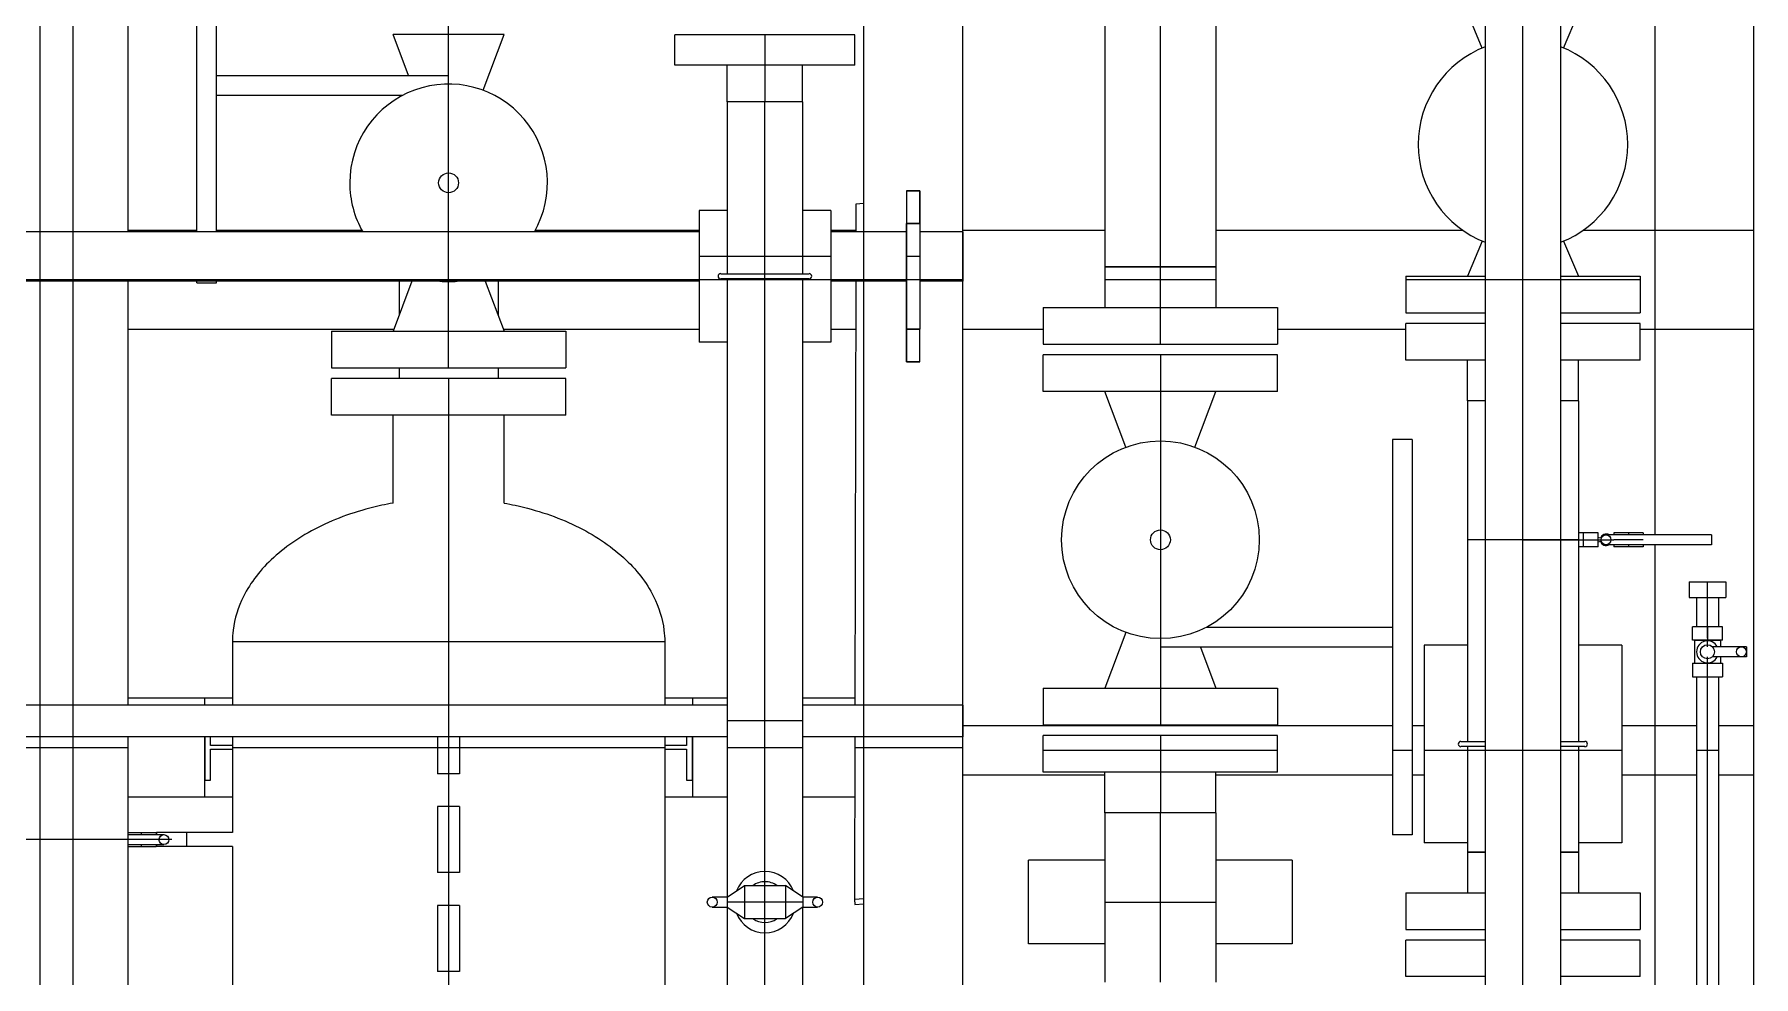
# Model space of a CAD drawing. Header units: inches. Extents: x 517790 to 538444, y 301815 to 302461.
# Drawn here: x 517877.129 to 517879.591, y 302342.841 to 302344.191 of the extents above; entities that cross this region are included whole.
import ezdxf

# ---------------------------------------------------------------- set-up
doc = ezdxf.new("R2010")
doc.units = ezdxf.units.IN
doc.header["$MEASUREMENT"] = 0
doc.layers.add('硅胶总平面底图 工艺装置区', color=253, linetype='Continuous')

msp = doc.modelspace()

# ---------------------------------------------------------------- linework, layer by layer
at = {"layer": '硅胶总平面底图 工艺装置区', "color": 253, "linetype": 'Continuous', "lineweight": -3}
for p, q in [((517879.2068, 302346.0874), (517879.2068, 302342.624)), ((517879.3147, 302346.0874), (517879.3147, 302342.624)), ((517879.2608, 302342.624), (517879.2608, 302346.0756)), ((517878.4584, 302342.624), (517878.4584, 302345.1338)), ((517878.6621, 302345.0654), (517878.6621, 302343.8579)), ((517878.7416, 302343.8579), (517878.7416, 302345.0454)), ((517878.821, 302345.0654), (517878.821, 302343.8579)), ((517878.3168, 302342.7117), (517878.3168, 302345.0245)), ((517879.4496, 302345.0122), (517879.4496, 302343.4739)), ((517879.5912, 302345.0122), (517879.5912, 302342.624)), ((517877.1368, 302344.8931), (517877.1368, 302342.2756)), ((517877.184, 302344.459), (517877.184, 302343.9082)), ((517877.2634, 302343.9082), (517877.2634, 302344.459)), ((517877.3614, 302344.1182), (517877.3614, 302344.4013)), ((517877.3898, 302344.1182), (517877.3898, 302344.4013)), ((517877.7221, 302343.9082), (517877.7221, 302344.2436)), ((517879.2025, 302344.1716), (517879.1813, 302344.222)), ((517879.319, 302344.1716), (517879.3402, 302344.222)), ((517877.7221, 302344.1912), (517877.6426, 302344.1912)), ((517877.6646, 302344.1323), (517877.6426, 302344.1912)), ((517877.8015, 302344.1912), (517877.7221, 302344.1912)), ((517877.7716, 302344.1111), (517877.8015, 302344.1912)), ((517878.1752, 302344.1905), (517878.0463, 302344.1905)), ((517878.0463, 302344.1471), (517878.0463, 302344.1905)), ((517878.1752, 302344.1905), (517878.1752, 302344.0946)), ((517878.304, 302344.1905), (517878.1752, 302344.1905)), ((517878.304, 302344.1471), (517878.304, 302344.1905)), ((517878.1752, 302344.1471), (517878.0463, 302344.1471)), ((517878.1212, 302344.0946), (517878.1212, 302344.1471)), ((517878.304, 302344.1471), (517878.1752, 302344.1471)), ((517878.2291, 302344.0946), (517878.2291, 302344.1471)), ((517877.3614, 302343.9082), (517877.3614, 302344.1182)), ((517877.3898, 302344.1323), (517877.7221, 302344.1323)), ((517877.3898, 302343.9082), (517877.3898, 302344.1182)), ((517877.7221, 302344.12), (517877.7221, 302344.1323)), ((517877.3898, 302344.104), (517877.6566, 302344.104)), ((517878.1752, 302344.0946), (517878.1212, 302344.0946)), ((517878.2291, 302344.0946), (517878.1212, 302344.0946)), ((517878.1212, 302344.0946), (517878.1212, 302343.8482)), ((517878.2291, 302344.0946), (517878.1752, 302344.0946)), ((517878.1752, 302343.8482), (517878.1752, 302344.0946)), ((517878.2291, 302344.0946), (517878.2291, 302343.8482)), ((517878.3781, 302343.9672), (517878.3781, 302343.92)), ((517878.3781, 302343.9672), (517878.3781, 302343.92)), ((517878.397, 302343.9672), (517878.3781, 302343.9672)), ((517878.3781, 302343.9672), (517878.397, 302343.9672)), ((517878.397, 302343.92), (517878.397, 302343.9672)), ((517878.397, 302343.9672), (517878.397, 302343.92)), ((517878.0808, 302343.9389), (517878.0808, 302343.7501)), ((517878.1212, 302343.9389), (517878.0808, 302343.9389)), ((517878.2696, 302343.9389), (517878.2291, 302343.9389)), ((517878.2696, 302343.9389), (517878.2696, 302343.7501)), ((517878.3168, 302343.9487), (517878.3054, 302343.948)), ((517878.3054, 302343.948), (517878.3054, 302343.9082)), ((517878.3781, 302343.92), (517878.397, 302343.92)), ((517878.397, 302343.92), (517878.3781, 302343.92)), ((517878.3781, 302343.7689), (517878.3781, 302343.92)), ((517878.3781, 302343.92), (517878.3781, 302343.7689)), ((517878.397, 302343.92), (517878.3781, 302343.92)), ((517878.397, 302343.92), (517878.397, 302343.7689)), ((517878.397, 302343.92), (517878.397, 302343.7689)), ((517878.0808, 302343.9082), (517876.8394, 302343.9082)), ((517877.184, 302343.9082), (517877.184, 302343.8374)), ((517877.2634, 302343.9105), (517877.3614, 302343.9105)), ((517877.3898, 302343.9105), (517877.5978, 302343.9105)), ((517877.7221, 302343.8374), (517877.7221, 302343.9082)), ((517877.8463, 302343.9105), (517878.0808, 302343.9105)), ((517878.2696, 302343.9105), (517878.3054, 302343.9105)), ((517878.3781, 302343.9082), (517878.2696, 302343.9082)), ((517878.4584, 302343.9082), (517878.397, 302343.9082)), ((517878.4584, 302343.9105), (517878.6621, 302343.9105)), ((517878.4584, 302343.9082), (517878.4584, 302343.8374)), ((517878.821, 302343.9105), (517879.1743, 302343.9105)), ((517879.2025, 302343.8949), (517879.1813, 302343.8445)), ((517879.319, 302343.8949), (517879.3402, 302343.8445)), ((517879.3472, 302343.9105), (517879.5912, 302343.9105)), ((517879.5912, 302343.9105), (517879.5912, 302343.7689)), ((517878.2696, 302343.8728), (517878.0808, 302343.8728)), ((517878.397, 302343.8728), (517878.3781, 302343.8728)), ((517876.7592, 302343.8397), (517878.4584, 302343.8397)), ((517878.1119, 302343.8482), (517878.2384, 302343.8482)), ((517878.2384, 302343.8407), (517878.1119, 302343.8407)), ((517878.1212, 302343.8407), (517878.1212, 302342.955)), ((517878.1752, 302343.8407), (517878.1752, 302343.8482)), ((517878.1752, 302342.9915), (517878.1752, 302343.8407)), ((517878.2291, 302343.8407), (517878.2291, 302342.955)), ((517878.821, 302343.8579), (517878.6621, 302343.8579)), ((517878.6621, 302343.8579), (517878.7416, 302343.8579)), ((517878.6621, 302343.8579), (517878.6621, 302343.7996)), ((517878.6621, 302343.8397), (517878.821, 302343.8397)), ((517878.7416, 302343.7472), (517878.7416, 302343.8579)), ((517878.7416, 302343.8579), (517878.821, 302343.8579)), ((517878.821, 302343.8579), (517878.821, 302343.7996)), ((517879.0929, 302343.8445), (517879.2068, 302343.8445)), ((517879.0929, 302343.8445), (517879.0929, 302343.7921)), ((517879.0929, 302343.8397), (517879.4286, 302343.8397)), ((517879.1813, 302343.8445), (517879.2068, 302343.8445)), ((517879.3147, 302343.8445), (517879.4286, 302343.8445)), ((517879.3147, 302343.8445), (517879.3402, 302343.8445)), ((517879.4286, 302343.8445), (517879.4286, 302343.7921)), ((517878.0808, 302343.8374), (517876.8394, 302343.8374)), ((517877.184, 302343.8374), (517877.184, 302343.2299)), ((517877.2634, 302343.2299), (517877.2634, 302343.8374)), ((517877.3614, 302343.835), (517877.3614, 302343.8374)), ((517877.3614, 302343.835), (517877.3898, 302343.835)), ((517877.3898, 302343.835), (517877.3898, 302343.8374)), ((517877.6694, 302343.8374), (517877.6426, 302343.7657)), ((517877.6513, 302343.8374), (517877.6513, 302343.7888)), ((517877.7221, 302343.7132), (517877.7221, 302343.8374)), ((517877.7747, 302343.8374), (517877.8015, 302343.7657)), ((517877.7929, 302343.8374), (517877.7929, 302343.7888)), ((517878.3781, 302343.8374), (517878.2696, 302343.8374)), ((517878.3052, 302343.8374), (517878.3041, 302343.2299)), ((517878.4584, 302343.8374), (517878.397, 302343.8374)), ((517878.5737, 302343.7996), (517878.7416, 302343.7996)), ((517878.5737, 302343.7996), (517878.5737, 302343.7472)), ((517878.7416, 302343.7996), (517878.9094, 302343.7996)), ((517878.9094, 302343.7996), (517878.9094, 302343.7472)), ((517879.0929, 302343.7921), (517879.2068, 302343.7921)), ((517879.3147, 302343.7921), (517879.4286, 302343.7921)), ((517877.2634, 302343.7689), (517877.6438, 302343.7689)), ((517877.5542, 302343.7657), (517877.7221, 302343.7657)), ((517877.5542, 302343.7657), (517877.5542, 302343.7132)), ((517877.6426, 302343.7657), (517877.8015, 302343.7657)), ((517877.6513, 302343.7657), (517877.6513, 302343.7657)), ((517877.7221, 302343.7657), (517877.8899, 302343.7657)), ((517877.7929, 302343.7657), (517877.7929, 302343.7657)), ((517877.8003, 302343.7689), (517878.0808, 302343.7689)), ((517877.8899, 302343.7657), (517877.8899, 302343.7132)), ((517878.2696, 302343.7689), (517878.3051, 302343.7689)), ((517878.397, 302343.7689), (517878.3781, 302343.7689)), ((517878.3781, 302343.7689), (517878.397, 302343.7689)), ((517878.3781, 302343.7689), (517878.3781, 302343.7217)), ((517878.3781, 302343.7217), (517878.3781, 302343.7689)), ((517878.397, 302343.7689), (517878.3781, 302343.7689)), ((517878.397, 302343.7217), (517878.397, 302343.7689)), ((517878.397, 302343.7217), (517878.397, 302343.7689)), ((517878.4584, 302343.7689), (517878.5737, 302343.7689)), ((517878.9094, 302343.7689), (517879.0929, 302343.7689)), ((517879.2068, 302343.777), (517879.0929, 302343.777)), ((517879.0929, 302343.7245), (517879.0929, 302343.777)), ((517879.4286, 302343.777), (517879.3147, 302343.777)), ((517879.4286, 302343.7245), (517879.4286, 302343.777)), ((517879.4286, 302343.7689), (517879.5912, 302343.7689)), ((517878.1212, 302343.7501), (517878.0808, 302343.7501)), ((517878.2696, 302343.7501), (517878.2291, 302343.7501)), ((517878.5737, 302343.7472), (517878.7416, 302343.7472)), ((517878.7416, 302343.7472), (517878.9094, 302343.7472)), ((517878.3781, 302343.7217), (517878.397, 302343.7217)), ((517878.397, 302343.7217), (517878.3781, 302343.7217)), ((517878.7416, 302343.7321), (517878.5737, 302343.7321)), ((517878.5737, 302343.6796), (517878.5737, 302343.7321)), ((517878.7416, 302343.7321), (517878.7416, 302343.2017)), ((517878.9094, 302343.7321), (517878.7416, 302343.7321)), ((517878.9094, 302343.6796), (517878.9094, 302343.7321)), ((517879.2068, 302343.7245), (517879.0929, 302343.7245)), ((517879.1813, 302343.6662), (517879.1813, 302343.7245)), ((517879.4286, 302343.7245), (517879.3147, 302343.7245)), ((517879.3402, 302343.6662), (517879.3402, 302343.7245)), ((517877.5542, 302343.7132), (517877.7221, 302343.7132)), ((517877.7221, 302343.6981), (517877.5542, 302343.6981)), ((517877.5542, 302343.6457), (517877.5542, 302343.6981)), ((517877.6513, 302343.7132), (517877.6513, 302343.6981)), ((517877.7221, 302343.7132), (517877.8899, 302343.7132)), ((517877.7221, 302343.6981), (517877.7221, 302342.9005)), ((517877.8899, 302343.6981), (517877.7221, 302343.6981)), ((517877.7929, 302343.7132), (517877.7929, 302343.6981)), ((517877.8899, 302343.6457), (517877.8899, 302343.6981)), ((517878.7416, 302343.6796), (517878.5737, 302343.6796)), ((517878.7416, 302343.6796), (517878.6621, 302343.6796)), ((517878.692, 302343.5995), (517878.6621, 302343.6796)), ((517878.821, 302343.6796), (517878.7416, 302343.6796)), ((517878.9094, 302343.6796), (517878.7416, 302343.6796)), ((517878.7911, 302343.5995), (517878.821, 302343.6796)), ((517877.7221, 302343.6457), (517877.5542, 302343.6457)), ((517877.6426, 302343.5195), (517877.6426, 302343.6457)), ((517877.8899, 302343.6457), (517877.7221, 302343.6457)), ((517877.8015, 302343.5195), (517877.8015, 302343.6457)), ((517879.2068, 302343.6662), (517879.1813, 302343.6662)), ((517879.1813, 302343.6662), (517879.1813, 302343.4669)), ((517879.2068, 302343.6662), (517879.1813, 302343.6662)), ((517879.3402, 302343.6662), (517879.3147, 302343.6662)), ((517879.3402, 302343.6662), (517879.3147, 302343.6662)), ((517879.3402, 302343.6662), (517879.3402, 302343.4669)), ((517879.0739, 302343.6104), (517879.0739, 302343.3272)), ((517879.1022, 302343.6104), (517879.0739, 302343.6104)), ((517879.1022, 302343.6104), (517879.1022, 302343.3272)), ((517879.3686, 302343.4769), (517879.3402, 302343.4769)), ((517879.3469, 302343.4769), (517879.3469, 302343.4568)), ((517879.3686, 302343.4568), (517879.3686, 302343.4769)), ((517879.3719, 302343.4693), (517879.3686, 302343.4703)), ((517879.5308, 302343.4739), (517879.3797, 302343.4739)), ((517879.3909, 302343.4769), (517879.3909, 302343.4739)), ((517879.4328, 302343.4769), (517879.3909, 302343.4769)), ((517879.4126, 302343.4739), (517879.4126, 302343.4769)), ((517879.4328, 302343.4769), (517879.4328, 302343.4739)), ((517879.5308, 302343.4739), (517879.5308, 302343.4669)), ((517879.3402, 302343.4669), (517879.1813, 302343.4669)), ((517879.1813, 302343.4669), (517879.1813, 302343.178)), ((517879.2608, 302343.4669), (517879.2967, 302343.4669)), ((517879.2967, 302343.4669), (517879.2967, 302343.4669)), ((517879.2967, 302343.4669), (517879.2967, 302343.4669)), ((517879.2967, 302343.4669), (517879.3402, 302343.4669)), ((517879.3402, 302343.4669), (517879.3469, 302343.4669)), ((517879.3402, 302343.4669), (517879.3402, 302343.178)), ((517879.3686, 302343.4568), (517879.3402, 302343.4568)), ((517879.3469, 302343.4669), (517879.3686, 302343.4669)), ((517879.3686, 302343.4669), (517879.3909, 302343.4669)), ((517879.3719, 302343.4645), (517879.3686, 302343.4635)), ((517879.5308, 302343.4598), (517879.3797, 302343.4598)), ((517879.4328, 302343.4669), (517879.3909, 302343.4669)), ((517879.3909, 302343.4669), (517879.3909, 302343.4669)), ((517879.3909, 302343.4669), (517879.3909, 302343.4669)), ((517879.3909, 302343.4598), (517879.3909, 302343.4568)), ((517879.4328, 302343.4568), (517879.3909, 302343.4568)), ((517879.4126, 302343.4568), (517879.4126, 302343.4598)), ((517879.4328, 302343.4598), (517879.4328, 302343.4568)), ((517879.4496, 302343.4598), (517879.4496, 302342.624)), ((517879.5308, 302343.4669), (517879.5308, 302343.4598)), ((517879.4988, 302343.4068), (517879.5251, 302343.4068)), ((517879.4988, 302343.4068), (517879.4988, 302343.3843)), ((517879.5251, 302343.4008), (517879.5251, 302343.4068)), ((517879.5251, 302343.4068), (517879.5513, 302343.4068)), ((517879.5251, 302343.3843), (517879.5251, 302343.4008)), ((517879.5251, 302343.3843), (517879.5251, 302343.4008)), ((517879.5513, 302343.4068), (517879.5513, 302343.3843)), ((517879.4988, 302343.3843), (517879.5251, 302343.3843)), ((517879.5093, 302343.3843), (517879.5093, 302343.3424)), ((517879.5251, 302343.3843), (517879.5513, 302343.3843)), ((517879.5251, 302343.3424), (517879.5251, 302343.3843)), ((517879.5408, 302343.3843), (517879.5408, 302343.3424)), ((517878.692, 302343.3342), (517878.6621, 302343.2541)), ((517878.7416, 302343.3253), (517878.7416, 302343.313)), ((517879.0739, 302343.3413), (517878.807, 302343.3413)), ((517879.0739, 302343.3272), (517879.0739, 302343.044)), ((517879.1022, 302343.3272), (517879.1022, 302343.044)), ((517879.5251, 302343.3424), (517879.5034, 302343.3424)), ((517879.5034, 302343.3229), (517879.5034, 302343.3424)), ((517879.5251, 302343.3229), (517879.5034, 302343.3229)), ((517879.5064, 302343.3229), (517879.5251, 302343.3229)), ((517879.5064, 302343.3229), (517879.5064, 302343.2899)), ((517879.5251, 302343.3424), (517879.5251, 302343.3259)), ((517879.5468, 302343.3424), (517879.5251, 302343.3424)), ((517879.5251, 302343.3259), (517879.5251, 302343.3424)), ((517879.5251, 302343.3259), (517879.5251, 302343.3229)), ((517879.5251, 302343.3165), (517879.5251, 302343.3229)), ((517879.5251, 302343.3229), (517879.5251, 302343.3229)), ((517879.5251, 302343.3229), (517879.5438, 302343.3229)), ((517879.5468, 302343.3229), (517879.5251, 302343.3229)), ((517879.5438, 302343.3229), (517879.5438, 302343.3135)), ((517879.5468, 302343.3229), (517879.5468, 302343.3424)), ((517878.0317, 302343.3205), (517877.4124, 302343.3205)), ((517878.0317, 302343.3205), (517877.4124, 302343.3205)), ((517877.4124, 302343.3205), (517877.4124, 302343.2299)), ((517878.0317, 302343.3205), (517878.0317, 302343.2299)), ((517879.0739, 302343.313), (517878.7416, 302343.313)), ((517878.799, 302343.313), (517878.821, 302343.2541)), ((517879.1813, 302343.3158), (517879.1192, 302343.3158)), ((517879.1192, 302343.3158), (517879.1192, 302343.0326)), ((517879.4024, 302343.3158), (517879.3402, 302343.3158)), ((517879.4024, 302343.3158), (517879.4024, 302343.0326)), ((517879.5251, 302343.3135), (517879.5251, 302343.3165)), ((517879.5251, 302343.2963), (517879.5251, 302343.2993)), ((517879.5808, 302343.3135), (517879.5322, 302343.3135)), ((517879.5808, 302343.2993), (517879.5322, 302343.2993)), ((517879.5438, 302343.2993), (517879.5438, 302343.2899)), ((517879.5808, 302343.3135), (517879.5808, 302343.3064)), ((517879.5808, 302343.3064), (517879.5808, 302343.2993)), ((517879.5034, 302343.2899), (517879.5251, 302343.2899)), ((517879.5034, 302343.2899), (517879.5034, 302343.2704)), ((517879.5251, 302343.2899), (517879.5251, 302343.2963)), ((517879.5251, 302343.2869), (517879.5251, 302343.2899)), ((517879.5251, 302343.2899), (517879.5468, 302343.2899)), ((517879.5251, 302343.2704), (517879.5251, 302343.2869)), ((517879.5251, 302343.2704), (517879.5251, 302343.2869)), ((517879.5468, 302343.2899), (517879.5468, 302343.2704)), ((517878.5737, 302343.2541), (517878.7416, 302343.2541)), ((517878.5737, 302343.2541), (517878.5737, 302343.2017)), ((517878.6621, 302343.2541), (517878.821, 302343.2541)), ((517878.7416, 302343.2541), (517878.9094, 302343.2541)), ((517878.9094, 302343.2541), (517878.9094, 302343.2017)), ((517879.5034, 302343.2704), (517879.5251, 302343.2704)), ((517879.5093, 302343.2704), (517879.5093, 302342.624)), ((517879.5251, 302343.2704), (517879.5468, 302343.2704)), ((517879.5251, 302342.624), (517879.5251, 302343.2704)), ((517879.5408, 302343.2704), (517879.5408, 302342.624)), ((517878.1212, 302343.2299), (517876.7592, 302343.2299)), ((517877.184, 302343.2299), (517877.184, 302343.1846)), ((517877.2634, 302343.2403), (517877.3728, 302343.2403)), ((517877.3728, 302343.2299), (517877.3728, 302343.2403)), ((517877.3728, 302343.2403), (517877.4124, 302343.2403)), ((517878.0317, 302343.2403), (517878.0713, 302343.2403)), ((517878.0713, 302343.2403), (517878.1212, 302343.2403)), ((517878.0713, 302343.2403), (517878.0713, 302343.2299)), ((517878.2291, 302343.2403), (517878.3041, 302343.2403)), ((517878.4584, 302343.2299), (517878.2291, 302343.2299)), ((517878.4584, 302343.2299), (517878.4584, 302343.1846)), ((517878.2291, 302343.2073), (517878.1212, 302343.2073)), ((517879.0739, 302343.2002), (517878.4584, 302343.2002)), ((517878.5737, 302343.2017), (517878.7416, 302343.2017)), ((517878.7416, 302343.2017), (517878.9094, 302343.2017)), ((517879.1192, 302343.2002), (517879.1022, 302343.2002)), ((517879.5093, 302343.2002), (517879.4024, 302343.2002)), ((517879.5912, 302343.2002), (517879.5408, 302343.2002)), ((517879.5912, 302343.2002), (517879.5912, 302343.1294)), ((517878.1212, 302343.1846), (517876.7592, 302343.1846)), ((517877.184, 302343.1846), (517877.184, 302342.4167)), ((517877.2634, 302342.4167), (517877.2634, 302343.1846)), ((517877.3728, 302343.0987), (517877.3728, 302343.1846)), ((517877.3728, 302343.1846), (517877.3728, 302343.1223)), ((517877.3813, 302343.1723), (517877.3813, 302343.1846)), ((517877.4124, 302343.1846), (517877.4124, 302343.0474)), ((517877.7063, 302343.1846), (517877.7063, 302343.1789)), ((517877.7063, 302343.1789), (517877.7063, 302343.1317)), ((517877.7378, 302343.1846), (517877.7378, 302343.1789)), ((517877.7378, 302343.1789), (517877.7378, 302343.1317)), ((517878.0317, 302343.1846), (517878.0317, 302342.6967)), ((517878.0628, 302343.1846), (517878.0628, 302343.1723)), ((517878.0713, 302343.1223), (517878.0713, 302343.1846)), ((517878.0713, 302343.1846), (517878.0713, 302343.0987)), ((517878.4584, 302343.1846), (517878.2291, 302343.1846)), ((517878.304, 302343.1846), (517878.3036, 302342.9513)), ((517878.7416, 302343.1866), (517878.5737, 302343.1866)), ((517878.5737, 302343.1341), (517878.5737, 302343.1866)), ((517878.7416, 302343.1866), (517878.7416, 302343.0758)), ((517878.9094, 302343.1866), (517878.7416, 302343.1866)), ((517878.9094, 302343.1341), (517878.9094, 302343.1866)), ((517879.172, 302343.178), (517879.2068, 302343.178)), ((517879.3147, 302343.178), (517879.3495, 302343.178)), ((517877.1045, 302343.1695), (517877.2634, 302343.1695)), ((517877.4124, 302343.1723), (517877.3813, 302343.1723)), ((517877.3813, 302343.1667), (517877.4124, 302343.1667)), ((517877.3813, 302343.1223), (517877.3813, 302343.1667)), ((517877.4124, 302343.1695), (517878.0317, 302343.1695)), ((517878.0628, 302343.1723), (517878.0317, 302343.1723)), ((517878.0317, 302343.1667), (517878.0628, 302343.1667)), ((517878.0628, 302343.1667), (517878.0628, 302343.1223)), ((517878.1212, 302343.1695), (517878.2291, 302343.1695)), ((517878.304, 302343.1695), (517878.4584, 302343.1695)), ((517878.9094, 302343.1648), (517878.5737, 302343.1648)), ((517879.1022, 302343.1648), (517879.0739, 302343.1648)), ((517879.4024, 302343.1648), (517879.1192, 302343.1648)), ((517879.2068, 302343.1705), (517879.172, 302343.1705)), ((517879.1813, 302343.1705), (517879.1813, 302343.0192)), ((517879.3495, 302343.1705), (517879.3147, 302343.1705)), ((517879.3402, 302343.1705), (517879.3402, 302343.0192)), ((517879.5408, 302343.1648), (517879.5093, 302343.1648)), ((517877.7378, 302343.1317), (517877.7063, 302343.1317)), ((517878.6621, 302343.1294), (517878.4584, 302343.1294)), ((517878.7416, 302343.1341), (517878.5737, 302343.1341)), ((517878.6621, 302343.0758), (517878.6621, 302343.1341)), ((517878.9094, 302343.1341), (517878.7416, 302343.1341)), ((517878.821, 302343.0758), (517878.821, 302343.1341)), ((517879.0739, 302343.1294), (517878.821, 302343.1294)), ((517879.1192, 302343.1294), (517879.1022, 302343.1294)), ((517879.5093, 302343.1294), (517879.4024, 302343.1294)), ((517879.5912, 302343.1294), (517879.5408, 302343.1294)), ((517877.3728, 302343.1223), (517877.3813, 302343.1223)), ((517878.0628, 302343.1223), (517878.0713, 302343.1223)), ((517877.2634, 302343.0987), (517877.3728, 302343.0987)), ((517877.3728, 302343.0987), (517877.4124, 302343.0987)), ((517877.7063, 302343.0845), (517877.7063, 302343.0373)), ((517877.7378, 302343.0845), (517877.7063, 302343.0845)), ((517877.7378, 302343.0845), (517877.7378, 302343.0373)), ((517878.0317, 302343.0987), (517878.0713, 302343.0987)), ((517878.0713, 302343.0987), (517878.1212, 302343.0987)), ((517878.2291, 302343.0987), (517878.3038, 302343.0987)), ((517878.821, 302343.0758), (517878.6621, 302343.0758)), ((517878.6621, 302343.0758), (517878.6621, 302342.8331)), ((517878.7416, 302343.0758), (517878.6621, 302343.0758)), ((517878.7416, 302342.8331), (517878.7416, 302343.0758)), ((517878.821, 302343.0758), (517878.7416, 302343.0758)), ((517878.821, 302343.0758), (517878.821, 302342.8331)), ((517877.3033, 302343.0373), (517877.1045, 302343.0373)), ((517877.2634, 302343.0474), (517877.3033, 302343.0474)), ((517877.2634, 302343.0444), (517877.3144, 302343.0444)), ((517877.2634, 302343.0303), (517877.3144, 302343.0303)), ((517877.2634, 302343.0273), (517877.3033, 302343.0273)), ((517877.2816, 302343.0474), (517877.2816, 302343.0444)), ((517877.2816, 302343.0303), (517877.2816, 302343.0273)), ((517877.3033, 302343.0474), (517877.3033, 302343.0444)), ((517877.3039, 302343.0373), (517877.3033, 302343.0373)), ((517877.3033, 302343.0303), (517877.3033, 302343.0273)), ((517877.3039, 302343.0474), (517877.3039, 302343.0444)), ((517877.4124, 302343.0474), (517877.3039, 302343.0474)), ((517877.3256, 302343.0373), (517877.3039, 302343.0373)), ((517877.3039, 302343.0303), (517877.3039, 302343.0273)), ((517877.4124, 302343.0273), (517877.3039, 302343.0273)), ((517877.3473, 302343.0273), (517877.3473, 302343.0474)), ((517877.4124, 302343.0273), (517877.4124, 302342.481)), ((517877.7063, 302343.0373), (517877.7063, 302342.9901)), ((517877.7378, 302343.0373), (517877.7378, 302342.9901)), ((517879.1022, 302343.044), (517879.0739, 302343.044)), ((517879.1813, 302343.0326), (517879.1192, 302343.0326)), ((517879.4024, 302343.0326), (517879.3402, 302343.0326)), ((517878.6621, 302343.0076), (517878.5528, 302343.0076)), ((517878.5528, 302342.8877), (517878.5528, 302343.0076)), ((517878.9304, 302343.0076), (517878.821, 302343.0076)), ((517878.9304, 302343.0076), (517878.9304, 302342.8877)), ((517879.1813, 302343.0192), (517879.2068, 302343.0192)), ((517879.1813, 302343.0192), (517879.1813, 302342.9609)), ((517879.2068, 302343.0192), (517879.1813, 302343.0192)), ((517879.3147, 302343.0192), (517879.3402, 302343.0192)), ((517879.3402, 302343.0192), (517879.3147, 302343.0192)), ((517879.3402, 302343.0192), (517879.3402, 302342.9609)), ((517877.7378, 302342.9901), (517877.7063, 302342.9901)), ((517878.1752, 302342.9477), (517878.1752, 302342.9915)), ((517878.1209, 302342.9547), (517878.0997, 302342.9547)), ((517878.1209, 302342.9547), (517878.1457, 302342.9713)), ((517878.1209, 302342.9547), (517878.1209, 302342.9477)), ((517878.1457, 302342.9713), (517878.1457, 302342.9477)), ((517878.1457, 302342.9713), (517878.2047, 302342.9713)), ((517878.2047, 302342.9713), (517878.2047, 302342.9477)), ((517878.2294, 302342.9547), (517878.2047, 302342.9713)), ((517878.2294, 302342.9547), (517878.2294, 302342.9477)), ((517878.2507, 302342.9547), (517878.2294, 302342.9547)), ((517878.3168, 302342.9524), (517878.3036, 302342.9513)), ((517879.0929, 302342.9609), (517879.2068, 302342.9609)), ((517879.0929, 302342.9609), (517879.0929, 302342.9085)), ((517879.3147, 302342.9609), (517879.4286, 302342.9609)), ((517879.4286, 302342.9609), (517879.4286, 302342.9085)), ((517877.7063, 302342.9429), (517877.7063, 302342.8957)), ((517877.7378, 302342.9429), (517877.7063, 302342.9429)), ((517877.7378, 302342.9429), (517877.7378, 302342.8957)), ((517878.0997, 302342.9406), (517878.1209, 302342.9406)), ((517878.1209, 302342.9477), (517878.1209, 302342.9406)), ((517878.1209, 302342.9406), (517878.1457, 302342.9241)), ((517878.2291, 302342.9477), (517878.1212, 302342.9477)), ((517878.1212, 302342.9404), (517878.1212, 302342.678)), ((517878.1457, 302342.9477), (517878.1457, 302342.9241)), ((517878.1752, 302342.9038), (517878.1752, 302342.9477)), ((517878.1752, 302342.9477), (517878.1752, 302342.9477)), ((517878.1752, 302342.9477), (517878.1752, 302342.9476)), ((517878.2047, 302342.9477), (517878.2047, 302342.9241)), ((517878.2294, 302342.9406), (517878.2047, 302342.9241)), ((517878.2291, 302342.9404), (517878.2291, 302342.624)), ((517878.2294, 302342.9477), (517878.2294, 302342.9406)), ((517878.2294, 302342.9406), (517878.2507, 302342.9406)), ((517878.3036, 302342.9513), (517878.304, 302342.9442)), ((517878.304, 302342.9442), (517878.3168, 302342.9453)), ((517878.6621, 302342.9477), (517878.821, 302342.9477)), ((517878.1457, 302342.9241), (517878.2047, 302342.9241)), ((517878.1752, 302342.624), (517878.1752, 302342.9038)), ((517879.0929, 302342.9085), (517879.2068, 302342.9085)), ((517879.3147, 302342.9085), (517879.4286, 302342.9085)), ((517877.7063, 302342.8957), (517877.7063, 302342.8485)), ((517877.7221, 302342.9005), (517877.7221, 302342.8645)), ((517877.7378, 302342.8957), (517877.7378, 302342.8485)), ((517878.6621, 302342.8877), (517878.5528, 302342.8877)), ((517878.9304, 302342.8877), (517878.821, 302342.8877)), ((517879.2068, 302342.8934), (517879.0929, 302342.8934)), ((517879.0929, 302342.8409), (517879.0929, 302342.8934)), ((517879.4286, 302342.8934), (517879.3147, 302342.8934)), ((517879.4286, 302342.8409), (517879.4286, 302342.8934)), ((517877.7221, 302342.8645), (517877.7221, 302342.8645)), ((517877.7221, 302342.8645), (517877.7221, 302342.8645)), ((517877.7221, 302342.8645), (517877.7221, 302342.7625)), ((517877.7378, 302342.8485), (517877.7063, 302342.8485)), ((517879.2068, 302342.8409), (517879.0929, 302342.8409)), ((517879.4286, 302342.8409), (517879.3147, 302342.8409))]:
    msp.add_line(p, q, dxfattribs=at)
for centre, radius in [((517877.7221, 302343.9784), 0.0142), ((517878.7416, 302343.4669), 0.1416), ((517878.7416, 302343.4669), 0.0142), ((517879.3797, 302343.4669), 0.00708), ((517879.5251, 302343.3064), 0.0101), ((517879.5737, 302343.3064), 0.00708), ((517877.3144, 302343.0373), 0.00708), ((517878.0997, 302342.9477), 0.00708), ((517878.2507, 302342.9477), 0.00708)]:
    msp.add_circle(centre, radius, dxfattribs=at)
for centre, radius, start, end in [((517879.2608, 302344.0333), 0.1501, 111.0654, 248.9346), ((517879.2608, 302344.0333), 0.1501, 291.0654, 68.9346), ((517877.7221, 302343.9784), 0.1416, 330.2537, 180), ((517877.7221, 302343.9784), 0.1416, 180, 209.7463), ((517878.1119, 302343.8445), 0.00378, 90, 270), ((517878.2384, 302343.8445), 0.00378, 270, 90), ((517877.7221, 302343.9784), 0.1416, 264.9772, 275.0228), ((517879.3797, 302343.4669), 0.00821, 59.5553, 162.9561), ((517879.3797, 302343.4669), 0.00821, 197.0439, 300.4447), ((517879.5251, 302343.3064), 0.0157, 26.7952, 180), ((517879.5251, 302343.3064), 0.0157, 180, 333.2048), ((517879.172, 302343.1742), 0.00378, 90, 270), ((517879.3495, 302343.1742), 0.00378, 270, 90), ((517878.1752, 302342.9477), 0.0439, 90, 158.5613), ((517878.1752, 302342.9477), 0.0439, 21.4387, 90), ((517878.1752, 302342.9477), 0.0293, 90, 126.219), ((517878.1752, 302342.9477), 0.0293, 53.781, 90), ((517878.1752, 302342.9477), 0.0439, 201.4387, 338.5613), ((517878.1752, 302342.9477), 0.0293, 233.781, 306.219)]:
    msp.add_arc(centre, radius, start, end, dxfattribs=at)
for points in [[(517877.6426, 302343.5195), (517877.6372, 302343.5185), (517877.6317, 302343.5174), (517877.6264, 302343.5163), (517877.5955, 302343.5096), (517877.5663, 302343.4997), (517877.5401, 302343.487), (517877.5138, 302343.4744), (517877.4906, 302343.4589), (517877.4716, 302343.4415), (517877.453, 302343.4245), (517877.4384, 302343.4057), (517877.4284, 302343.3858), (517877.4206, 302343.3702), (517877.4155, 302343.354), (517877.4135, 302343.3376), (517877.4128, 302343.3319), (517877.4124, 302343.3262), (517877.4124, 302343.3205)], [(517877.8015, 302343.5195), (517877.8069, 302343.5185), (517877.8124, 302343.5174), (517877.8177, 302343.5163), (517877.8486, 302343.5096), (517877.8778, 302343.4997), (517877.904, 302343.487), (517877.9303, 302343.4744), (517877.9535, 302343.4589), (517877.9725, 302343.4415), (517877.9911, 302343.4245), (517878.0057, 302343.4057), (517878.0157, 302343.3858), (517878.0235, 302343.3702), (517878.0286, 302343.354), (517878.0306, 302343.3376), (517878.0313, 302343.3319), (517878.0317, 302343.3262), (517878.0317, 302343.3205)]]:
    msp.add_open_spline(points, degree=3, knots=[4.971806, 4.971806, 4.971806, 4.971806, 5.026548, 5.026548, 5.026548, 5.340708, 5.340708, 5.340708, 5.654867, 5.654867, 5.654867, 5.960413, 5.960413, 5.960413, 6.200139, 6.200139, 6.200139, 6.283185, 6.283185, 6.283185, 6.283185], dxfattribs=at)

doc.saveas('drawing.dxf')
